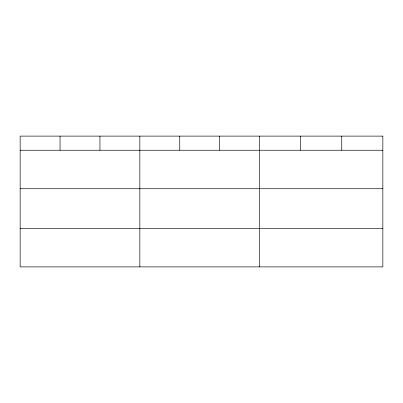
<?xml version="1.0" encoding="UTF-8"?>
<svg xmlns="http://www.w3.org/2000/svg" width="403" height="403" viewBox="0 0 403 403"><rect width="100%" height="100%" fill="white"/><g stroke="black" fill="none" stroke-linecap="round" stroke-linejoin="round"><path stroke-width="0.6" d="M20.15 150.243L382.85 150.243M20.15 188.735L382.85 188.735M20.15 228.395L382.85 228.395M341.744 136.113L341.744 150.243M300.638 136.113L300.638 150.243M259.532 136.113L259.532 266.887M219.635 136.113L219.635 150.243M179.738 136.113L179.738 150.243M139.841 136.113L139.841 266.887M99.944 136.113L99.944 150.243M60.047 136.113L60.047 150.243M382.85 136.113L20.15 136.113L20.15 266.887L382.85 266.887L382.85 136.113"/></g></svg>
